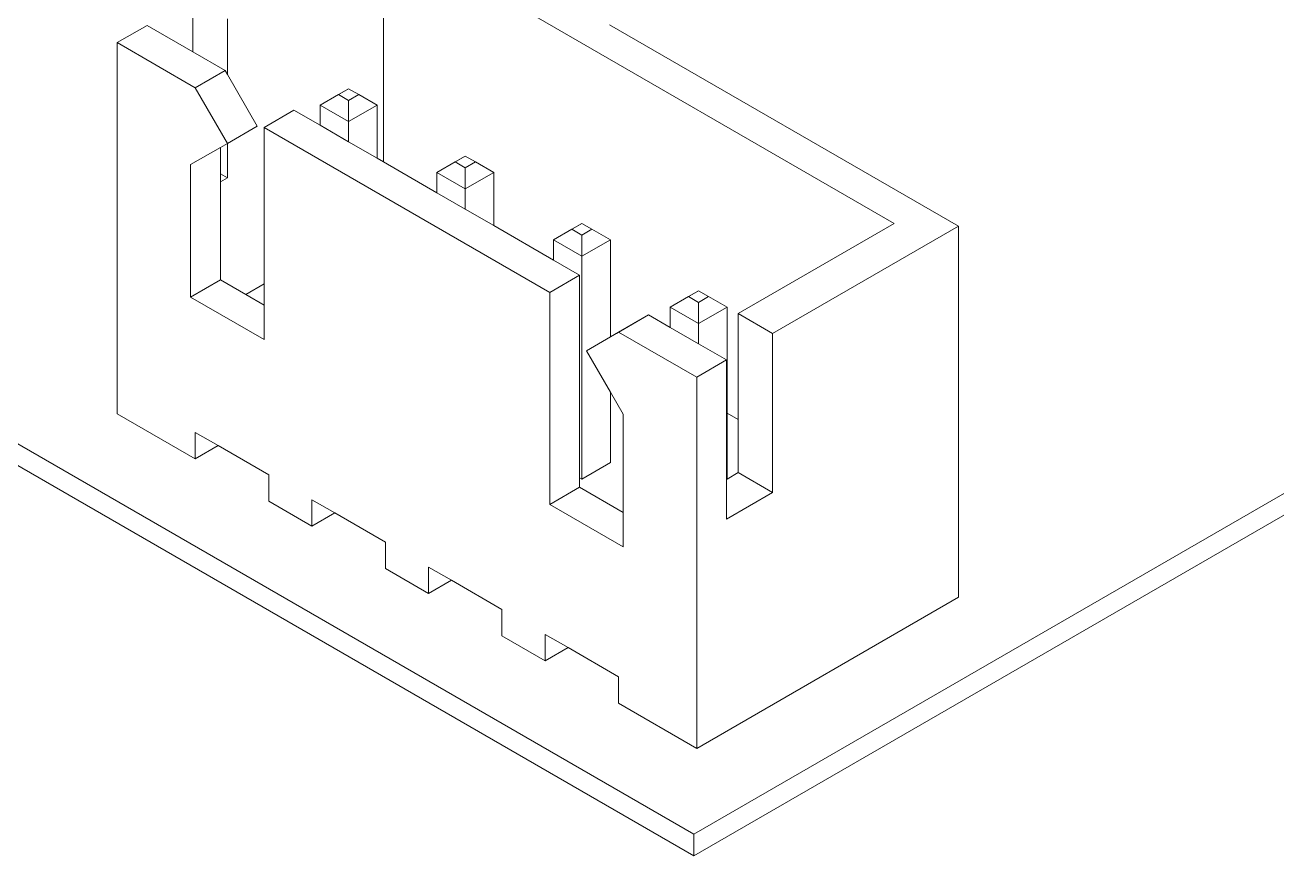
# Model space of a CAD drawing. Header units: millimetres. Extents: x 15 to 415, y 5 to 292.
# Drawn here: x 270.64 to 309.2, y 59.49 to 85.08 of the extents above; entities that cross this region are included whole.
import ezdxf

# ---------------------------------------------------------------- set-up
doc = ezdxf.new("R2010")
doc.units = ezdxf.units.MM
doc.layers.add('Geometries', color=7, linetype='Continuous')

msp = doc.modelspace()

# ---------------------------------------------------------------- linework, layer by layer
at = {"layer": 'Geometries', "linetype": 'Continuous', "lineweight": 15}
for p, q in [((392.916, 118.864), (291.234, 60.158)), ((392.916, 118.192), (291.234, 59.486)), ((291.234, 60.158), (232.084, 94.308)), ((291.234, 59.486), (232.084, 93.636)), ((281.68, 88.045), (297.407, 78.966)), ((281.68, 88.045), (281.68, 80.86)), ((275.811, 85.882), (275.811, 84.249)), ((276.872, 83.555), (276.872, 85.269)), ((273.478, 84.534), (274.397, 85.065)), ((275.811, 84.249), (274.397, 85.065)), ((288.645, 85.086), (299.386, 78.884)), ((273.478, 73.103), (273.478, 84.534)), ((275.882, 83.146), (273.478, 84.534)), ((276.801, 83.677), (275.811, 84.249)), ((275.882, 83.146), (276.801, 83.677)), ((276.801, 83.677), (276.872, 83.555)), ((276.872, 83.555), (277.791, 81.962)), ((276.872, 81.432), (275.882, 83.146)), ((280.606, 83.114), (279.729, 82.607)), ((280.295, 82.934), (279.729, 82.607)), ((280.606, 83.114), (280.295, 82.934)), ((280.606, 82.754), (280.295, 82.934)), ((280.917, 82.934), (280.606, 83.114)), ((280.917, 82.934), (280.606, 82.754)), ((280.917, 82.934), (281.482, 82.607)), ((280.606, 82.101), (279.729, 82.607)), ((279.729, 82.607), (279.729, 81.987)), ((280.606, 82.754), (280.606, 82.101)), ((281.482, 82.607), (280.606, 82.101)), ((281.482, 80.974), (281.482, 82.607)), ((278.003, 81.922), (278.923, 82.452)), ((278.923, 82.452), (279.729, 81.987)), ((276.872, 81.432), (277.791, 81.962)), ((278.003, 81.922), (278.003, 77.104)), ((286.8, 76.843), (278.003, 81.922)), ((279.729, 81.987), (280.606, 81.481)), ((280.606, 81.481), (280.606, 82.101)), ((276.66, 81.309), (276.872, 81.432)), ((276.872, 80.37), (276.872, 81.432)), ((280.606, 81.481), (281.482, 80.974)), ((275.741, 80.779), (276.66, 81.309)), ((276.66, 81.309), (276.66, 80.493)), ((281.482, 80.974), (281.68, 80.86)), ((284.198, 81.04), (283.321, 80.534)), ((284.198, 81.04), (283.887, 80.86)), ((284.198, 81.04), (284.509, 80.86)), ((275.741, 76.696), (275.741, 80.779)), ((281.68, 80.86), (283.321, 79.913)), ((283.887, 80.86), (283.321, 80.534)), ((283.887, 80.86), (284.198, 80.681)), ((284.509, 80.86), (284.198, 80.681)), ((284.198, 80.681), (284.198, 80.027)), ((284.509, 80.86), (285.075, 80.534)), ((276.66, 80.493), (276.66, 80.248)), ((276.872, 80.37), (276.66, 80.493)), ((276.66, 80.248), (276.872, 80.37)), ((276.66, 80.248), (276.66, 77.227)), ((283.321, 80.534), (284.198, 80.027)), ((283.321, 79.913), (283.321, 80.534)), ((285.075, 80.534), (284.198, 80.027)), ((285.075, 80.534), (285.075, 78.901)), ((283.321, 79.913), (284.198, 79.407)), ((284.198, 80.027), (284.198, 79.407)), ((284.198, 79.407), (285.075, 78.901)), ((285.075, 78.901), (286.913, 77.839)), ((287.79, 78.966), (286.913, 78.46)), ((287.479, 78.786), (286.913, 78.46)), ((287.79, 78.966), (287.479, 78.786)), ((287.479, 78.786), (287.79, 78.607)), ((287.79, 78.966), (288.101, 78.786)), ((288.101, 78.786), (287.79, 78.607)), ((288.101, 78.786), (288.667, 78.46)), ((297.407, 78.966), (292.598, 76.19)), ((293.659, 75.577), (299.386, 78.884)), ((299.386, 78.884), (299.386, 67.453)), ((286.913, 78.46), (287.79, 77.953)), ((286.913, 77.839), (286.913, 78.46)), ((287.79, 78.607), (287.79, 77.953)), ((288.667, 78.46), (287.79, 77.953)), ((288.667, 78.46), (288.667, 75.471)), ((287.79, 77.953), (287.79, 71.095)), ((286.913, 77.839), (287.719, 77.374)), ((275.741, 76.696), (276.66, 77.227)), ((276.66, 77.227), (277.438, 76.778)), ((286.8, 76.843), (287.719, 77.374)), ((287.719, 71.136), (287.719, 77.374)), ((278.003, 77.104), (277.438, 76.778)), ((277.438, 76.778), (278.003, 76.451)), ((278.003, 77.104), (278.003, 76.451)), ((286.8, 76.843), (286.8, 70.311)), ((291.382, 76.892), (290.505, 76.386)), ((291.382, 76.892), (291.071, 76.712)), ((291.382, 76.892), (291.693, 76.712)), ((278.003, 75.39), (275.741, 76.696)), ((278.003, 76.451), (278.003, 75.39)), ((291.071, 76.712), (290.505, 76.386)), ((290.505, 76.386), (291.382, 75.88)), ((290.505, 75.765), (290.505, 76.386)), ((291.071, 76.712), (291.382, 76.533)), ((291.693, 76.712), (291.382, 76.533)), ((291.382, 76.533), (291.382, 75.88)), ((292.259, 76.386), (291.382, 75.88)), ((291.693, 76.712), (292.259, 76.386)), ((292.259, 76.386), (292.259, 73.12)), ((289.84, 76.149), (288.851, 75.577)), ((288.921, 75.618), (289.84, 76.149)), ((289.84, 76.149), (290.505, 75.765)), ((292.598, 76.19), (293.659, 75.577)), ((292.598, 72.924), (292.598, 76.19)), ((287.931, 75.047), (288.921, 75.618)), ((288.667, 75.471), (288.851, 75.577)), ((288.921, 75.618), (291.325, 74.23)), ((290.505, 75.765), (291.382, 75.259)), ((291.382, 75.88), (291.382, 75.259)), ((293.659, 75.577), (293.659, 70.678)), ((287.931, 75.047), (288.667, 75.471)), ((291.382, 75.259), (292.245, 74.761)), ((288.667, 73.773), (287.931, 75.047)), ((291.325, 74.23), (292.245, 74.761)), ((292.245, 71.087), (292.245, 74.761)), ((291.325, 62.799), (291.325, 74.23)), ((289.063, 73.087), (288.667, 73.773)), ((288.667, 73.773), (288.667, 71.601)), ((275.882, 71.715), (273.478, 73.103)), ((289.063, 70.066), (289.063, 73.087)), ((292.259, 73.12), (292.259, 71.095)), ((292.259, 73.12), (292.598, 72.924)), ((292.598, 71.291), (292.598, 72.924)), ((275.882, 72.532), (276.589, 72.124)), ((275.882, 71.715), (275.882, 72.532)), ((276.589, 72.124), (275.882, 71.715)), ((276.589, 72.124), (278.145, 71.226)), ((288.667, 71.601), (287.79, 71.095)), ((278.145, 71.226), (278.145, 70.409)), ((287.719, 71.136), (287.79, 71.095)), ((287.719, 70.842), (287.719, 71.136)), ((292.245, 71.087), (292.259, 71.095)), ((292.245, 69.862), (292.245, 71.087)), ((292.259, 71.095), (292.598, 71.291)), ((292.598, 71.291), (293.659, 70.678)), ((286.8, 70.311), (287.719, 70.842)), ((289.063, 70.066), (287.719, 70.842)), ((293.659, 70.678), (292.245, 69.862)), ((279.474, 69.642), (278.145, 70.409)), ((280.181, 70.05), (279.474, 70.458)), ((279.474, 70.458), (279.474, 69.642)), ((286.8, 70.311), (289.063, 69.005)), ((279.474, 69.642), (280.181, 70.05)), ((281.737, 69.152), (280.181, 70.05)), ((289.063, 69.005), (289.063, 70.066)), ((281.737, 68.335), (281.737, 69.152)), ((281.737, 68.335), (283.066, 67.568)), ((283.773, 67.976), (283.066, 68.384)), ((283.066, 68.384), (283.066, 67.568)), ((283.066, 67.568), (283.773, 67.976)), ((285.329, 67.078), (283.773, 67.976)), ((299.386, 67.453), (291.325, 62.799)), ((285.329, 66.261), (285.329, 67.078)), ((285.329, 66.261), (286.658, 65.494)), ((287.366, 65.902), (286.658, 66.31)), ((286.658, 66.31), (286.658, 65.494)), ((286.658, 65.494), (287.366, 65.902)), ((288.921, 65.004), (287.366, 65.902)), ((288.921, 64.187), (288.921, 65.004)), ((288.921, 64.187), (291.325, 62.799)), ((291.234, 59.486), (291.234, 60.158))]:
    msp.add_line(p, q, dxfattribs=at)

doc.saveas('drawing.dxf')
